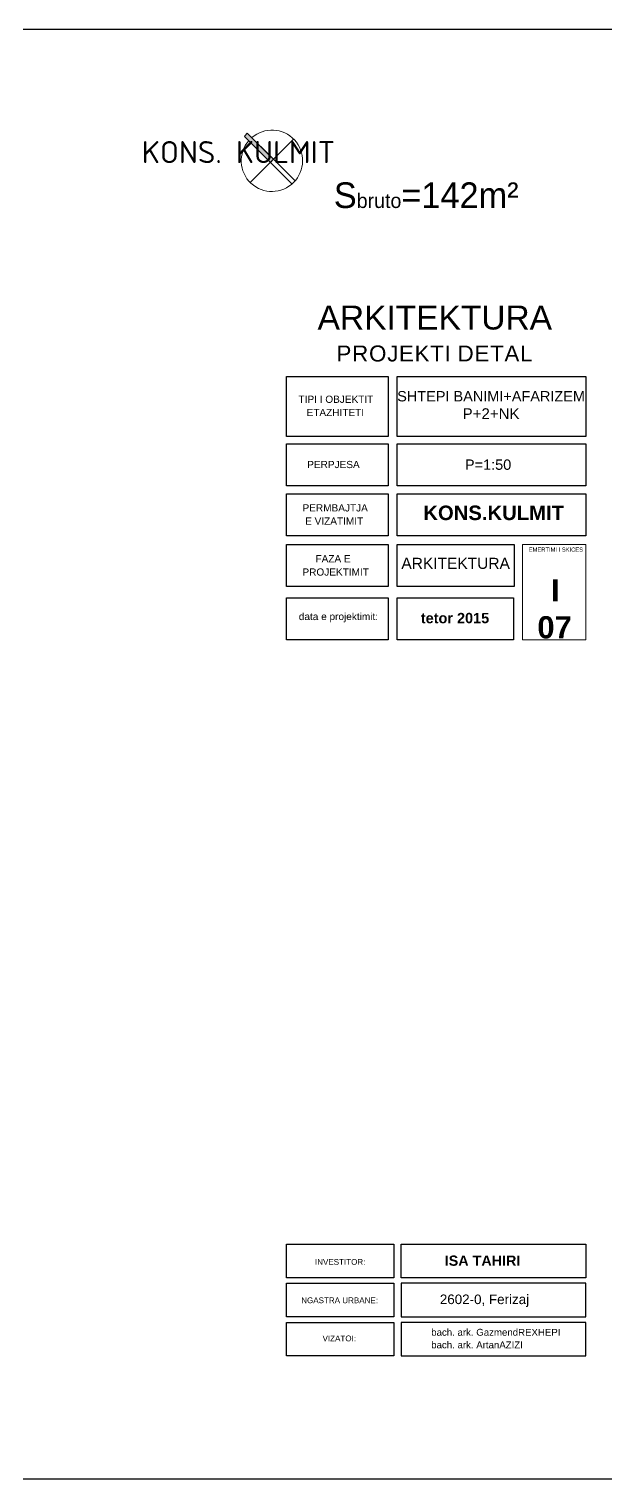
# Model space of a CAD drawing. Header units: metres. Extents: x 2674 to 33045, y -10854 to 2806.
# Drawn here: x 23271 to 24106, y 159 to 2259 of the extents above; entities that cross this region are included whole.
import ezdxf

# ---------------------------------------------------------------- set-up
doc = ezdxf.new("R2010")
doc.units = ezdxf.units.M
doc.layers.add('besi quza 1', color=7, linetype='Continuous', true_color=0x000000)
doc.styles.add('Dimensionet CM', font='swissc.ttf', dxfattribs={"height": 20})
doc.styles.get("Standard").update_dxf_attribs({"font": 'arial.ttf'})

# ---------------------------------------------------------------- blocks, each defined once
blk = doc.blocks.new('VERI 1')
at = {"layer": 'besi quza 1', "lineweight": 0}
h = blk.add_hatch(color=252, dxfattribs=at)
h.dxf.hatch_style = 1
edge = h.paths.add_edge_path()
edge.add_arc((-4.9, -4.9), 58.9, 128.1758, 135)
edge.add_line((-46.6, 36.7), (-4.9, -4.9))
edge.add_line((-4.9, -4.9), (0, 0))
edge.add_line((0, 0), (-41.4, 41.4))
at = {"layer": 'besi quza 1', "color": 252, "lineweight": 0}
for p, q in [((29.5, -39.4), (-46.6, 36.7)), ((34.5, -34.5), (-41.4, 41.4)), ((-37.1, -37.1), (32.1, 32.1))]:
    blk.add_line(p, q, dxfattribs=at)
at = {"layer": 'besi quza 1', "lineweight": 0}
blk.add_lwpolyline([(-41.4, 41.4, 0.029785), (-46.6, 36.7), (-4.9, -4.9), (0, 0)], format="xyb", close=True, dxfattribs=at)
at = {"layer": 'besi quza 1', "color": 252, "lineweight": 0}
blk.add_arc((-2.5, -2.5), 48.9, 139.1035, 130.8965, dxfattribs=at)
at = {"layer": 'besi quza 1', "lineweight": 0}
blk.add_arc((-4.9, -4.9), 58.9, 128.1758, 135, dxfattribs=at)

msp = doc.modelspace()

# ---------------------------------------------------------------- linework, layer by layer
at = {"elevation": -574.7}
for points in [[(21165, 158.8), (21165, 2258.8), (24135, 2258.8), (24135, 158.8), (21165, 158.8)], [(23643.3, 1755.4), (23790.8, 1755.4), (23790.8, 1668.6), (23643.3, 1668.6)], [(24077.1, 1668.6), (23803.8, 1668.6), (23803.8, 1755.4), (24077.1, 1755.4)], [(23643.3, 1657.9), (23790.8, 1657.9), (23790.8, 1597.1), (23643.3, 1597.1)], [(24077.1, 1597.1), (23803.8, 1597.1), (23803.8, 1657.9), (24077.1, 1657.9)], [(23643.3, 1585.7), (23790.8, 1585.7), (23790.8, 1525), (23643.3, 1525)], [(24077.1, 1525), (23803.8, 1525), (23803.8, 1585.7), (24077.1, 1585.7)], [(23643.3, 1512), (23790.8, 1512), (23790.8, 1451.3), (23643.3, 1451.3)], [(23973.1, 1451.3), (23803.8, 1451.3), (23803.8, 1512), (23973.1, 1512)], [(23643.3, 1435), (23790.8, 1435), (23790.8, 1374.3), (23643.3, 1374.3)], [(23803.8, 1435), (23972.3, 1435), (23972.3, 1374.3), (23803.8, 1374.3)], [(23799, 450.4), (23643.3, 450.4), (23643.3, 499), (23799, 499)], [(24077.1, 450.4), (23809.4, 450.4), (23809.4, 499), (24077.1, 499)], [(23799, 393.7), (23643.3, 393.7), (23643.3, 442.3), (23799, 442.3)], [(24077.1, 442.3), (23809.4, 442.3), (23809.4, 393.7), (24077.1, 393.7)], [(23799, 337), (23643.3, 337), (23643.3, 385.6), (23799, 385.6)], [(24077.1, 385.6), (23809.4, 385.6), (23809.4, 337), (24077.1, 337)]]:
    msp.add_lwpolyline(points, close=True, dxfattribs=at)
at = {"layer": 'besi quza 1', "lineweight": 0, "elevation": -574.7}
msp.add_lwpolyline([(24077.1, 1374.3), (23985.1, 1374.3), (23985.1, 1512), (24077.1, 1512)], close=True, dxfattribs=at)

# ---------------------------------------------------------------- block references
at = {"layer": 'besi quza 1', "lineweight": 5, "xscale": -0.9087272727272718, "yscale": 0.9087272727272723, "zscale": 0.9087272727272723, "rotation": 89.99394407051531}
msp.add_blockref('VERI 1', (23620.1, 2065.7, -574.7), dxfattribs=at)

# ---------------------------------------------------------------- texts
at = {"color": 242, "insert": (23713.8, 2096.5, -574.7), "char_height": 19.164, "attachment_point": 3, "style": 'Dimensionet CM'}
msp.add_mtext('{\\fISOCPEUR|b0|i0|c0|p34;\\H1.667x;\\C14;KONS. KULMIT}', dxfattribs=at)
at = {"insert": (23597.4, 2036.7, -574.7), "char_height": 37.121, "attachment_point": 1}
msp.add_mtext_dynamic_manual_height_columns('\\pi114.62;{\\fEras Light ITC|b0|i0|c0|p34;\\C251;S\\H0.57143x;bruto\\H1.75x;=142m²}', width=392.83, gutter_width=12.5, heights=[0], dxfattribs=at)
at = {"style": 'Dimensionet CM'}
for s, insert, char_height, width, attachment_point in [('{\\fArial|b0|i0|c0|p34;\\H2.667x;ARKITEKTURA\\P\\H0.66658x;\\T1.05;\\C252;PROJEKTI DETAL}', (23858.2, 1858.3, -574.7), 13.013, 451.723, 2), ('{\\fArial|b1|i0|c0|p34;ISA TAHIRI}', (23872.6, 482.5, -574.7), 14.848, 261.845, 1), ('{\\fArial|b0|i0|c0|p34;\\H1.333x;2602-0, Ferizaj}', (23865.5, 426, -574.7), 10.41, 228.038, 1)]:
    msp.add_mtext(s, dxfattribs=dict(at, insert=insert, char_height=char_height, width=width, attachment_point=attachment_point))
at = {"color": 252, "attachment_point": 1, "style": 'Dimensionet CM'}
for s, insert, char_height in [('{\\fArial|b0|i0|c0|p34;\\H0.8x;TIPI I OBJEKTIT \\P\\fTimes New Roman|b0|i0|c0|p18;\\H1.25x; }', (23660.9, 1727.8, -574.7), 13.013), ('{\\fArial|b0|i0|c0|p34;\\H0.8x;ETAZHITETI \\P\\fTimes New Roman|b0|i0|c0|p18;\\H1.25x; }', (23672.6, 1708.6, -574.7), 13.013), ('{\\fArial|b0|i0|c0|p34;\\H0.8x;PERPJESA \\P\\fTimes New Roman|b0|i0|c0|p18;\\H1.25x; }', (23673.5, 1633.3, -574.7), 13.013), ('{\\fArial|b0|i0|c0|p34;\\H0.8x;PERMBAJTJA  \\P\\fTimes New Roman|b0|i0|c0|p18;\\H1.25x; }', (23666.7, 1570.5, -574.7), 13.013), ('{\\fArial|b0|i0|c0|p34;\\H0.8x;E VIZATIMIT \\P\\fTimes New Roman|b0|i0|c0|p18;\\H1.25x; }', (23670.5, 1551.4, -574.7), 13.013), ('{\\fArial|b0|i0|c0|p34;\\H0.8x;FAZA E  \\P\\fTimes New Roman|b0|i0|c0|p18;\\H1.25x; }', (23685.5, 1496.8, -574.7), 13.013), ('{\\fArial|b0|i0|c0|p34;\\H0.8x;PROJEKTIMIT \\P\\fTimes New Roman|b0|i0|c0|p18;\\H1.25x; }', (23666.6, 1477.6, -574.7), 13.013), ('\\pi-56.507;{\\fArial|b0|i0|c0|p34;\\H0.8x;data e projektimit:\\P\\pi0;\\H0.99999x;\\P\\pi-2.4017;\\fTimes New Roman|b0|i0|c0|p18;\\H1.25x; }', (23717.8, 1413.2, -574.7), 13.013), ('\\pi-49.004;{\\fArial|b1|i0|c0|p34;\\H1.1522x;\\C256;tetor 2015}', (23887, 1413.2, -574.7), 13.013), ('{\\fArial|b0|i0|c0|p34;\\H0.8x;INVESTITOR:}', (23684.7, 477.4, -574.7), 10.41), ('{\\fArial|b0|i0|c0|p34;\\H0.8x;NGASTRA URBANE:\\P\\fTimes New Roman|b0|i0|c0|p18;\\H1.25x; }', (23664.8, 421.8, -574.7), 10.41), ('{\\fArial|b0|i0|c0|p34;\\H0.8x;VIZATOI:}', (23695.7, 366.6, -574.7), 10.41), ('{\\fArial|b0|i0|c0|p34;bach. ark. Gazmend\\C16;REXHEPI}', (23853, 376.3, -574.7), 10), ('{\\fArial|b0|i0|c0|p34;bach. ark. Artan\\C16;AZIZI}', (23853, 358.1, -574.7), 10)]:
    msp.add_mtext(s, dxfattribs=dict(at, insert=insert, char_height=char_height))
at = {"insert": (23939.7, 1734.5, -574.7), "char_height": 13.013, "attachment_point": 2, "style": 'Dimensionet CM'}
msp.add_mtext('{\\fArial|b0|i0|c0|p34;\\H1.1527x;SHTEPI BANIMI+AFARIZEM\\P\\H1.041x;P+2+NK\\H0.6667x; \\P\\fTimes New Roman|b0|i0|c0|p18;\\H1.25x; }', dxfattribs=at)
at = {"color": 252, "width": 205.938, "attachment_point": 1, "style": 'Dimensionet CM'}
for s, insert, char_height in [('{\\fArial|b0|i0|c0|p34;P=1:50}', (23901.9, 1635.4, -574.7), 15), ('\\pi64.165;{\\fArial|b0|i0|c0|p34;EMERTIMI I SKICES  \\P\\pi0;\\fTimes New Roman|b0|i0|c0|p18; }', (23930, 1507.9, -574.7), 6)]:
    msp.add_mtext(s, dxfattribs=dict(at, insert=insert, char_height=char_height))
at = {"color": 14, "insert": (23841.6, 1568.6, -574.7), "char_height": 21, "width": 196.597, "attachment_point": 1, "style": 'Dimensionet CM'}
msp.add_mtext('{\\fArial|b1|i0|c0|p34;KONS.KULMIT}', dxfattribs=at)
at = {"color": 154, "insert": (23809.8, 1493, -574.7), "char_height": 13.013, "attachment_point": 1, "style": 'Dimensionet CM'}
msp.add_mtext('{\\fArial|b0|i0|c0|p34;\\H1.2346x;ARKITEKTURA \\H0.64802x;\\P\\fTimes New Roman|b0|i0|c0|p18;\\H1.25x; }', dxfattribs=at)
at = {"color": 154, "insert": (23979.8, 1462, -574.7), "char_height": 13.013, "width": 99.808, "attachment_point": 1, "style": 'Dimensionet CM'}
msp.add_mtext('\\pi46.661;{\\fArial|b1|i0|c0|p34;\\H2.4691x;I\\P\\pi26.881;07\\P\\pi0;\\fTimes New Roman|b0|i0|c0|p18;\\H0.40501x; }', dxfattribs=at)

doc.saveas('drawing.dxf')
